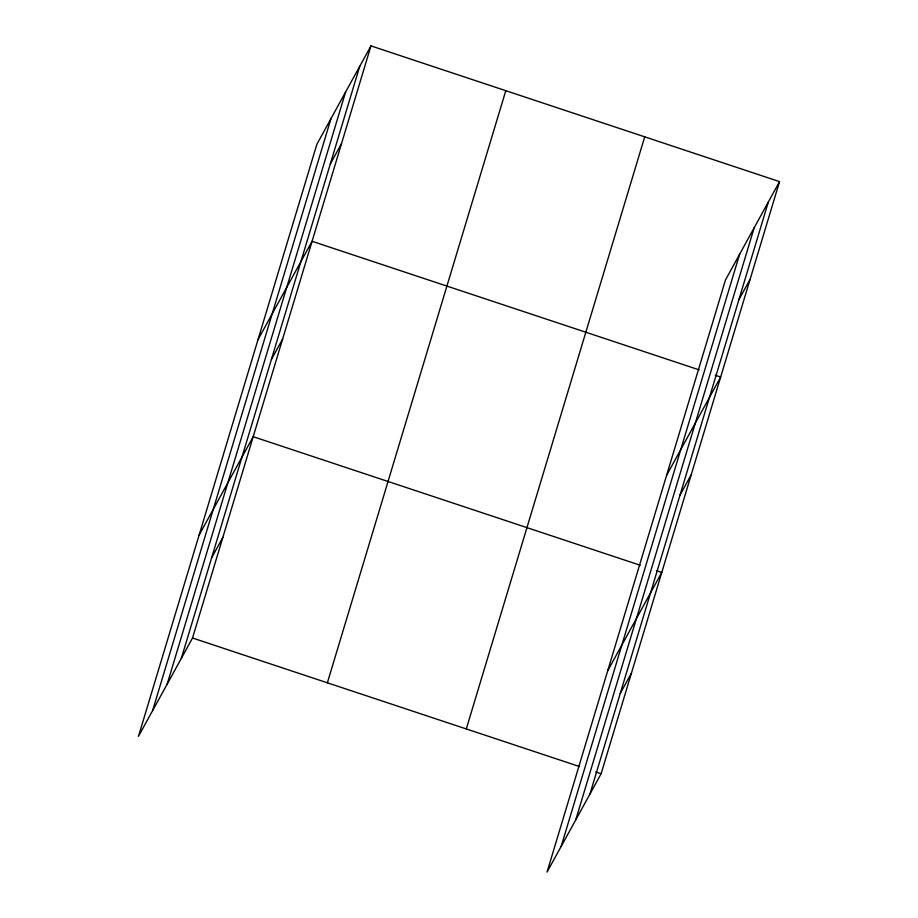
<?xml version="1.0" encoding="UTF-8"?>
<svg xmlns="http://www.w3.org/2000/svg" width="918" height="918" viewBox="0 0 918 918"><rect width="100%" height="100%" fill="white"/><g stroke="black" fill="none" stroke-linecap="round" stroke-linejoin="round"><path stroke-width="1.38" d="M152.595 710.647L331.019 118.548M167.168 684.151L345.593 92.041M181.305 658.435L359.73 66.325M370.964 45.9L316.882 144.264L138.457 736.374L192.528 638.01L370.964 45.9L779.543 181.626L601.118 773.736L547.036 872.1L725.472 279.99L779.543 181.626M327.37 682.797L505.795 90.687M466.287 728.938L644.711 136.839M561.185 846.373L739.61 254.275M575.747 819.877L754.183 227.767M589.895 794.162L768.32 202.052M330.285 164.024L341.519 143.598M258.004 339.66L312.074 241.296L699.091 369.851M271.407 359.42L282.641 338.994M199.114 535.056L253.196 436.693L640.213 565.247M211.633 557.777L222.867 537.351M738.875 299.75L750.109 279.324M666.583 475.386L720.664 377.023L715.271 375.233M679.997 495.146L691.22 474.721M607.705 670.783L661.786 572.419L656.393 570.629M620.224 693.503L631.458 673.078M192.528 638.01L579.545 766.564M595.725 771.946L601.118 773.736"/></g></svg>
